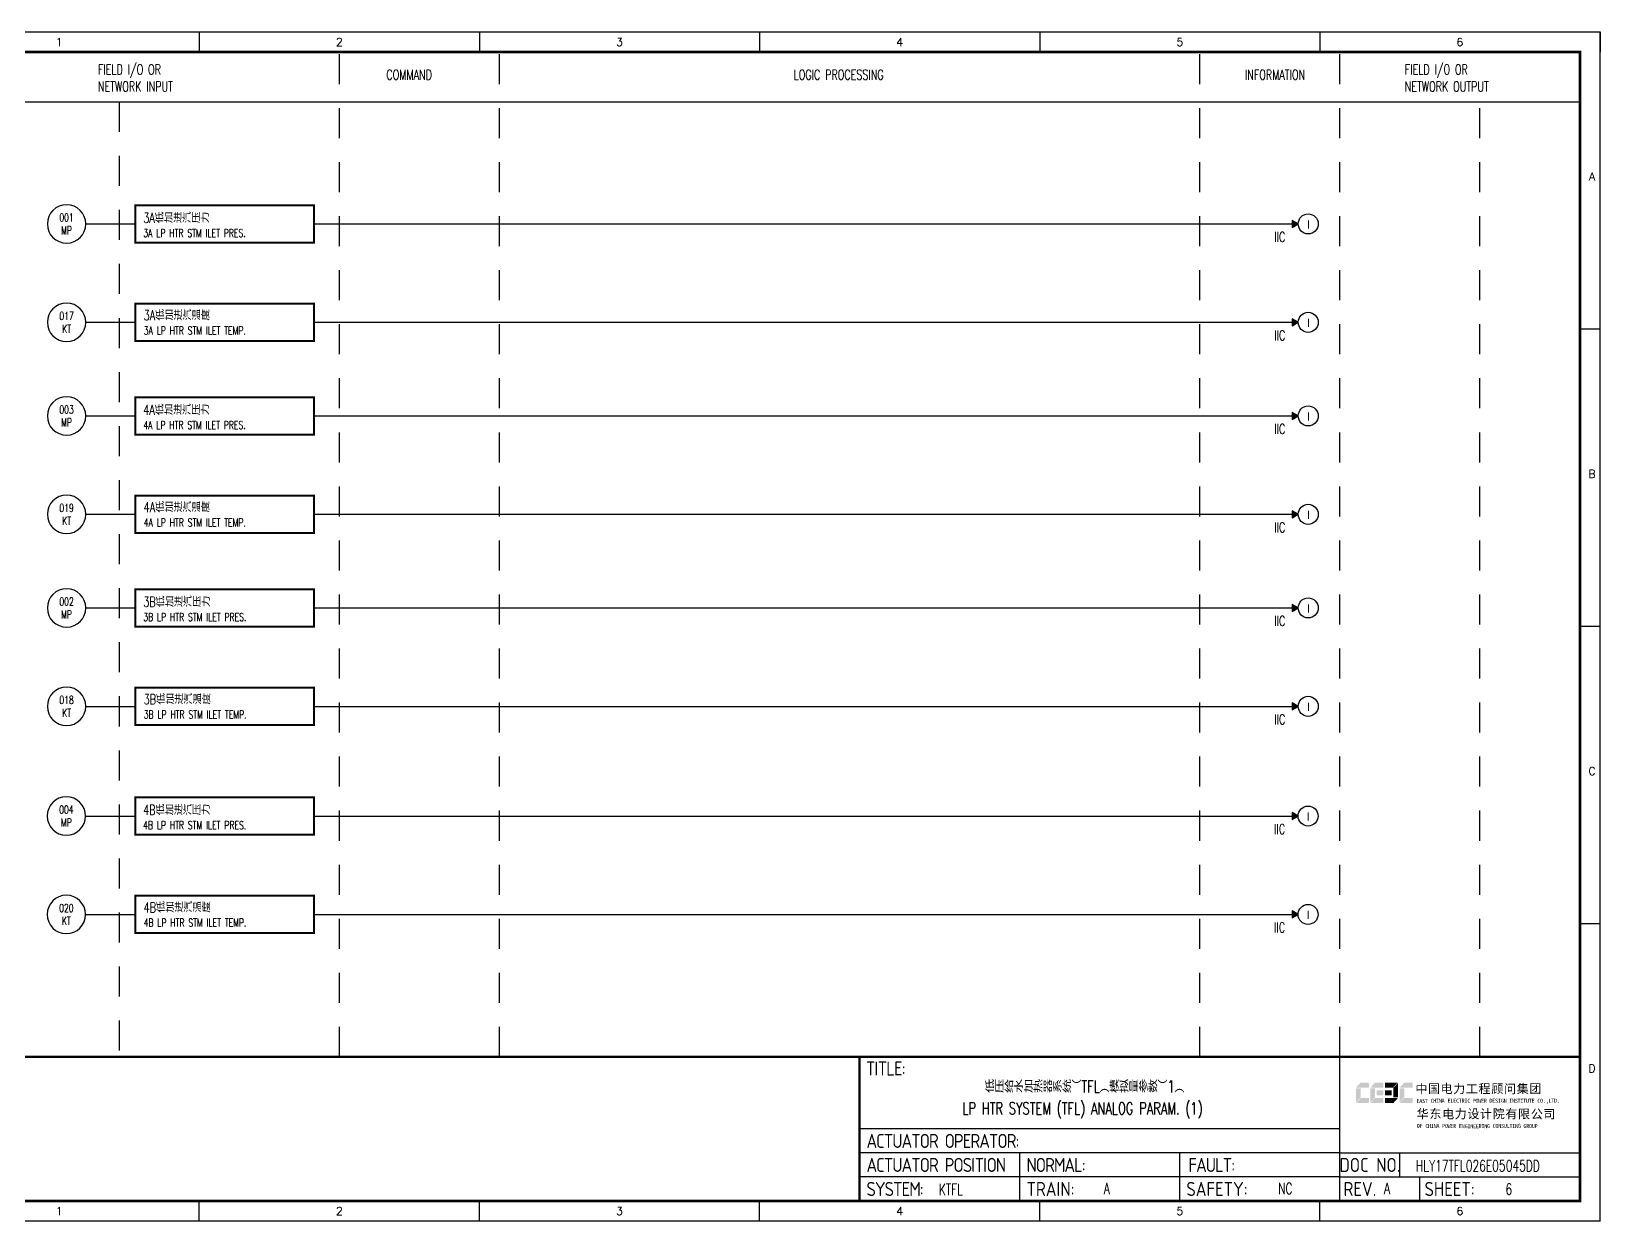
# Model space of a CAD drawing. Header units: millimetres. Extents: x 6586 to 9951, y 1074 to 5865.
# Drawn here: x 6811.3 to 7203.4, y 2628.8 to 2926.1 of the extents above; entities that cross this region are included whole.
import ezdxf
from ezdxf.enums import TextEntityAlignment as Align

# ---------------------------------------------------------------- set-up
doc = ezdxf.new("R2010")
doc.units = ezdxf.units.MM
doc.linetypes.add('DASHED', pattern=[0.75, 0.5, -0.25])
doc.linetypes.add('JIS_02_0.7', pattern=[1.35, 0.75, -0.6])
for name, color, linetype in [('INSTRUMENT', 4, 'Continuous'), ('MLINE', 6, 'Continuous'), ('TITLE', 1, 'Continuous'), ('TK', 7, 'Continuous'), ('图框_外框线', 7, 'Continuous'), ('图框_标题栏文字', 6, 'Continuous')]:
    doc.layers.add(name, color=color, linetype=linetype)
doc.styles.add('ecepdi', font='simhei.ttf', dxfattribs={"width": 0.9})
doc.styles.get("Standard").update_dxf_attribs({"font": 'romans.shx', "width": 0.7, "bigfont": '@0hztxta.shx'})
doc.styles.add('工程字', font='gbenor.shx', dxfattribs={"bigfont": 'gbcbig.shx'})

# ---------------------------------------------------------------- blocks, each defined once
blk = doc.blocks.new('INS00')
at = {"layer": 'INSTRUMENT', "color": 0}
blk.add_lwpolyline([(6, 0, 1), (-6, 0, 1)], format="xyb", close=True, dxfattribs=at)
at = {"layer": 'INSTRUMENT', "flags": 1}
for tag, p in [('INSNAM', (0, 9)), ('INSDGN', (0, -9)), ('INSTYP', (0, -12)), ('INSMAN', (0, -18)), ('INSSUP', (0, -15)), ('INSREM', (0, -21))]:
    blk.add_attdef(tag, text='', height=3, dxfattribs=at).set_placement(p, align=Align.TOP_CENTER)
at = {"layer": 'INSTRUMENT', "width": 0.7}
for tag, p in [('INSHH', (6, 3.5)), ('INSL', (6, -3)), ('INSLL', (6, -6))]:
    blk.add_attdef(tag, p, '', height=2.5, dxfattribs=at)
for tag, p in [('INSIDE', (0, 2)), ('INSSYS', (0, -2))]:
    blk.add_attdef(tag, text='', height=2.5, dxfattribs=at).set_placement(p, align=Align.MIDDLE)
at = {"layer": 'INSTRUMENT', "linetype": 'DASHED', "width": 0.7}
blk.add_attdef('INSH', (6, 0.5), '', height=2.5, dxfattribs=at)
blk = doc.blocks.new('A$C1E0003F3')
h = blk.add_hatch(color=152)
edge = h.paths.add_edge_path()
edge.add_ellipse((5.15, 4.41), major_axis=(0, 0.211), ratio=0.769231, start_angle=-90, end_angle=0)
edge.add_line((5.15, 4.62), (3.22, 4.62))
edge.add_line((3.22, 4.62), (2.09, 3.35))
edge.add_line((2.09, 3.35), (5.32, 3.35))
edge.add_line((5.32, 3.35), (5.32, 4.41))
h.paths.add_polyline_path([(3.22, 3.23), (2.09, 3.23), (2.09, -0.36), (3.22, 0.91)])
edge = h.paths.add_edge_path()
edge.add_line((5.32, 0.81), (3.27, 0.81))
edge.add_line((3.27, 0.81), (2.13, -0.46))
edge.add_line((2.13, -0.46), (5.15, -0.46))
edge.add_ellipse((5.15, -0.25), major_axis=(0, 0.211), ratio=0.769231, start_angle=180, end_angle=270)
edge.add_line((5.32, -0.25), (5.32, 0.81))
h = blk.add_hatch(color=152)
edge = h.paths.add_edge_path()
edge.add_ellipse((8.78, 4.41), major_axis=(0, 0.211), ratio=0.769231, start_angle=-90, end_angle=0)
edge.add_line((8.78, 4.62), (6.84, 4.62))
edge.add_line((6.84, 4.62), (5.71, 3.35))
edge.add_line((5.71, 3.35), (8.94, 3.35))
edge.add_line((8.94, 3.35), (8.94, 4.41))
h.paths.add_polyline_path([(6.84, 3.23), (5.71, 3.23), (5.71, -0.36), (6.84, 0.91)])
edge = h.paths.add_edge_path()
edge.add_ellipse((8.78, 2.49), major_axis=(0, 0.211), ratio=0.769231, start_angle=-90, end_angle=0)
edge.add_line((8.78, 2.7), (7.22, 2.7))
edge.add_line((7.22, 2.7), (7.22, 1.44))
edge.add_line((7.22, 1.44), (8.78, 1.44))
edge.add_ellipse((8.78, 1.65), major_axis=(0, 0.211), ratio=0.769231, start_angle=180, end_angle=270)
edge.add_line((8.94, 1.65), (8.94, 2.49))
edge = h.paths.add_edge_path()
edge.add_line((8.94, 0.81), (6.89, 0.81))
edge.add_line((6.89, 0.81), (5.75, -0.46))
edge.add_line((5.75, -0.46), (8.78, -0.46))
edge.add_ellipse((8.78, -0.25), major_axis=(0, 0.211), ratio=0.769231, start_angle=180, end_angle=270)
edge.add_line((8.94, -0.25), (8.94, 0.81))
h = blk.add_hatch(color=1)
edge = h.paths.add_edge_path()
edge.add_line((12.48, 4.62), (9.46, 4.62))
edge.add_ellipse((9.46, 4.41), major_axis=(0, 0.211), ratio=0.769231, start_angle=0, end_angle=90)
edge.add_line((9.3, 4.41), (9.3, 3.35))
edge.add_line((9.3, 3.35), (11.35, 3.35))
edge.add_line((11.35, 3.35), (12.48, 4.62))
h.paths.add_polyline_path([(12.57, 4.56), (11.38, 3.23), (11.38, 0.93), (12.57, 0.93)])
edge = h.paths.add_edge_path()
edge.add_line((11.03, 2.7), (9.46, 2.7))
edge.add_ellipse((9.46, 2.49), major_axis=(0, 0.211), ratio=0.769231, start_angle=0, end_angle=90)
edge.add_line((9.3, 2.49), (9.3, 1.65))
edge.add_ellipse((9.46, 1.65), major_axis=(0, 0.211), ratio=0.769231, start_angle=90, end_angle=180)
edge.add_line((9.46, 1.44), (11.03, 1.44))
edge.add_line((11.03, 1.44), (11.03, 2.7))
h = blk.add_hatch(color=152)
edge = h.paths.add_edge_path()
edge.add_ellipse((16.11, 4.41), major_axis=(0, 0.211), ratio=0.769231, start_angle=-90, end_angle=0)
edge.add_line((16.11, 4.62), (14.14, 4.62))
edge.add_line((14.14, 4.62), (13, 3.35))
edge.add_line((13, 3.35), (16.27, 3.35))
edge.add_line((16.27, 3.35), (16.27, 4.41))
h.paths.add_polyline_path([(14.14, 3.23), (13, 3.23), (13, -0.36), (14.14, 0.91)])
edge = h.paths.add_edge_path()
edge.add_line((16.27, 0.81), (14.18, 0.81))
edge.add_line((14.18, 0.81), (13.04, -0.46))
edge.add_line((13.04, -0.46), (16.03, -0.46))
edge.add_ellipse((16.03, -0.15), major_axis=(0, 0.316), ratio=0.769231, start_angle=180, end_angle=270)
edge.add_line((16.27, -0.15), (16.27, 0.81))
h = blk.add_hatch(color=1)
edge = h.paths.add_edge_path()
edge.add_line((12.58, 0.79), (9.3, 0.79))
edge.add_line((9.3, 0.79), (9.3, -0.27))
edge.add_ellipse((9.46, -0.27), major_axis=(0, 0.211), ratio=0.769231, start_angle=90, end_angle=180)
edge.add_line((9.46, -0.48), (11.43, -0.48))
edge.add_line((11.43, -0.48), (12.58, 0.79))
at = {"layer": 'TITLE', "color": 7, "style": 'ecepdi'}
for s, p in [('中', (16.92, 1.94)), ('国', (20.09, 2)), ('电', (23.25, 1.99)), ('力', (26.39, 1.96)), ('工', (29.53, 1.95)), ('程', (32.71, 1.98)), ('顾', (35.9, 1.98)), ('问', (39.09, 1.94)), ('集', (42.26, 1.98)), ('团', (45.42, 2.01)), ('华', (17.24, -4.31)), ('东', (20.45, -4.29)), ('电', (23.62, -4.35)), ('力', (26.75, -4.32)), ('设', (29.92, -4.3)), ('计', (33.05, -4.31)), ('院', (36.26, -4.29)), ('有', (39.41, -4.29)), ('限', (42.57, -4.32)), ('公', (45.78, -4.38)), ('司', (48.91, -4.35))]:
    blk.add_text(s, height=2.2, dxfattribs=at).set_placement(p)
at = {"layer": 'TITLE', "color": 7, "style": 'ecepdi', "width": 0.975}
for s, p in [('E', (17.58, 0.02)), ('A', (18.29, 0.03)), ('S', (19, 0.03)), ('T', (19.7, 0.03)), ('C', (21.1, 0.09)), ('H', (21.77, 0.09)), ('I', (22.46, 0.09)), ('N', (23.17, 0.1)), ('A', (23.86, 0.1)), ('E', (25.35, 0.09)), ('L', (26.05, 0.11)), ('E', (26.76, 0.1)), ('C', (27.46, 0.12)), ('T', (28.18, 0.11)), ('R', (28.87, 0.1)), ('I', (29.57, 0.11)), ('C', (30.28, 0.1)), ('P', (31.64, 0.09)), ('O', (32.32, 0.08)), ('W', (33.03, 0.08)), ('E', (33.72, 0.08)), ('R', (34.42, 0.09)), ('D', (35.81, 0.1)), ('E', (36.52, 0.1)), ('S', (37.2, 0.1)), ('I', (37.91, 0.09)), ('G', (38.68, 0.11)), ('N', (39.38, 0.09)), ('I', (40.72, 0.07)), ('N', (41.43, 0.08)), ('S', (42.14, 0.08)), ('T', (42.83, 0.08)), ('I', (43.52, 0.09)), ('T', (44.22, 0.07)), ('U', (44.93, 0.07)), ('T', (45.63, 0.08)), ('E', (46.34, 0.09)), ('C', (47.76, 0.11)), ('O', (48.48, 0.1)), ('L', (50.56, 0.1)), ('T', (51.27, 0.1)), ('D', (51.96, 0.1)), ('.', (49.23, 0.1)), (',', (49.87, 0.1)), ('.', (52.72, 0.11)), ('O', (17.67, -6.18)), ('OF', (18.01, -6.2)), ('F', (18.37, -6.2)), ('C', (19.8, -6.19)), ('H', (20.47, -6.19)), ('I', (21.15, -6.19)), ('N', (21.87, -6.18)), ('A', (22.56, -6.18)), ('P', (23.98, -6.2)), ('O', (24.66, -6.21)), ('W', (25.36, -6.21)), ('E', (26.06, -6.21)), ('R', (26.75, -6.2)), ('E', (28.19, -6.24)), ('N', (28.91, -6.27)), ('G', (29.62, -6.26)), ('I', (30.32, -6.27)), ('N', (31.02, -6.27)), ('E', (31.7, -6.28)), ('E', (32.41, -6.27)), ('R', (33.1, -6.24)), ('I', (33.81, -6.24)), ('N', (34.51, -6.26)), ('G', (35.2, -6.24)), ('C', (36.61, -6.19)), ('O', (37.3, -6.21)), ('N', (38, -6.2)), ('S', (38.71, -6.21)), ('U', (39.41, -6.18)), ('L', (40.11, -6.18)), ('T', (40.81, -6.19)), ('I', (41.51, -6.21)), ('N', (42.2, -6.21)), ('G', (42.91, -6.17)), ('G', (44.29, -6.2)), ('R', (45, -6.21)), ('O', (45.69, -6.22)), ('U', (46.39, -6.2)), ('P', (47.1, -6.23))]:
    blk.add_text(s, height=1, dxfattribs=at).set_placement(p, align=Align.MIDDLE_CENTER)
blk = doc.blocks.new('A$C57484896')
for p, q in [((70, 297), (70, 292)), ((140, 297), (140, 292)), ((210, 297), (210, 292)), ((280, 297), (280, 292)), ((350, 297), (350, 292)), ((420, 297), (420, 292)), ((0, 222.75), (25, 222.75)), ((420, 222.75), (415, 222.75)), ((0, 148.5), (25, 148.5)), ((420, 148.5), (415, 148.5)), ((0, 74.25), (25, 74.25)), ((420, 74.25), (415, 74.25)), ((70, 0), (70, 5)), ((140, 0), (140, 5)), ((210, 0), (210, 5)), ((280, 0), (280, 5)), ((350, 0), (350, 5))]:
    blk.add_line(p, q)
at = {"layer": 'MLINE', "linetype": 'JIS_02_0.7', "ltscale": 10}
for p, q in [((105, 41), (105, 292)), ((145, 41), (145, 292)), ((320, 41), (320, 292)), ((355, 41), (355, 292)), ((50, 279.56), (50, 41)), ((390, 41), (390, 279.56))]:
    blk.add_line(p, q, dxfattribs=at)
at = {"layer": 'MLINE'}
blk.add_line((25, 279.56), (415, 279.56), dxfattribs=at)
at = {"layer": '图框_外框线'}
for p, q in [((355, 5), (355, 41)), ((355, 23), (235, 23)), ((355, 17), (235, 17)), ((275, 11), (275, 17)), ((315, 11), (315, 17)), ((355, 17), (415, 17)), ((370, 11), (370, 17)), ((355, 11), (235, 11)), ((355, 11), (235, 11)), ((275, 5), (275, 11)), ((315, 5), (315, 11)), ((355, 11), (415, 11)), ((375, 5), (375, 11))]:
    blk.add_line(p, q, dxfattribs=at)
for points, const_width in [([(0, 0), (420, 0), (420, 297), (0, 297)], 0.3), ([(25, 5), (415, 5), (415, 292), (25, 292)], 0.6)]:
    blk.add_lwpolyline(points, close=True, dxfattribs=dict(at, const_width=const_width))
at = {"layer": '图框_外框线', "const_width": 0.6}
blk.add_lwpolyline([(235, 41), (25, 41)], dxfattribs=at)
at = {"layer": '图框_外框线'}
blk.add_lwpolyline([(415, 41, 0.6, 0.6, 0), (235, 41, 0.6, 0.6, 0), (235, 5, 0, 0, 0)], format="xyseb", dxfattribs=at)
blk.add_blockref('A$C1E0003F3', (356.94, 29.95))
at = {"layer": 'MLINE', "char_height": 2.5, "width": 31.8959, "attachment_point": 1}
for s, insert in [('FIELD I/O OR', (44.67, 288.89)), ('COMMAND', (116.74, 287.58)), ('LOGIC PROCESSING', (218.52, 287.58)), ('INFORMATION', (331.25, 287.58)), ('FIELD I/O OR', (371.22, 288.89)), ('NETWORK INPUT', (44.67, 284.64)), ('NETWORK OUTPUT', (371.22, 284.64))]:
    blk.add_mtext(s, dxfattribs=dict(at, insert=insert))
at = {"layer": 'TK', "color": 3}
for s, p in [('1', (35, 294.5)), ('2', (105, 294.5)), ('3', (175, 294.5)), ('4', (245, 294.5)), ('5', (315, 294.5)), ('6', (385, 294.5)), ('1', (35, 2.5)), ('2', (105, 2.5)), ('3', (175, 2.5)), ('4', (245, 2.5)), ('5', (315, 2.5)), ('6', (385, 2.5))]:
    blk.add_text(s, height=2, dxfattribs=at).set_placement(p, align=Align.MIDDLE)
for s, p in [('A', (20.5, 259.88)), ('A', (418, 259.88)), ('B', (20.5, 185.62)), ('B', (418, 185.62)), ('C', (20.5, 111.38)), ('C', (418, 111.38)), ('D', (20.5, 37.12)), ('D', (418, 37.12))]:
    blk.add_text(s, height=2, dxfattribs=at).set_placement(p, align=Align.CENTER)
at = {"layer": '图框_标题栏文字', "char_height": 3.5, "style": '工程字'}
for s, insert, width, attachment_point in [('{\\T0.9; TITLE:}', (234.86, 38.09), 14.2249, 4), ('{\\T0.9; ACTUATOR OPERATOR:}', (235, 20), 40, 4), ('{\\T0.9; ACTUATOR POSITION}', (235, 14), 45, 4), ('{\\T0.9; NORMAL:}', (275, 14), 18.2557, 4), ('{\\T0.9; FAULT:}', (315.44, 14), 15, 4), ('DOC NO.', (362.5, 14), 15, 5), ('{\\T0.9; SYSTEM:}', (235, 8), 17.9526, 4), ('{\\T0.9; }TRAIN: ', (275, 8), 17.6638, 4), ('SAFETY:', (324.3, 8), 22.3993, 5), ('REV.', (360, 8), 10, 5), ('SHEET:', (382.42, 8), 20, 5)]:
    blk.add_mtext(s, dxfattribs=dict(at, insert=insert, width=width, attachment_point=attachment_point))

msp = doc.modelspace()

# ---------------------------------------------------------------- hatches: boundary and pattern name
for points in [[(7127.81, 2877.97), (7126.31, 2878.84), (7126.31, 2877.1)], [(7127.81, 2853.39), (7126.31, 2854.26), (7126.31, 2852.52)], [(7127.81, 2830.01), (7126.31, 2830.88), (7126.31, 2829.15)], [(7127.81, 2805.43), (7126.31, 2806.3), (7126.31, 2804.57)], [(7127.81, 2782.05), (7126.31, 2782.92), (7126.31, 2781.19)], [(7127.81, 2757.47), (7126.31, 2758.34), (7126.31, 2756.61)], [(7127.78, 2730.07), (7126.28, 2730.93), (7126.28, 2729.2)], [(7127.78, 2705.49), (7126.28, 2706.35), (7126.28, 2704.62)]]:
    msp.add_hatch(color=256).paths.add_polyline_path(points)

# ---------------------------------------------------------------- linework, layer by layer
for p, q in [((6837.24, 2882.64), (6881.92, 2882.64)), ((6837.24, 2873.3), (6837.24, 2882.64)), ((6881.92, 2873.3), (6881.92, 2882.64)), ((6824.85, 2877.97), (6837.24, 2877.97)), ((6881.92, 2877.97), (7127.81, 2877.97)), ((6881.92, 2873.3), (6837.24, 2873.3)), ((6837.24, 2858.06), (6881.92, 2858.06)), ((6837.24, 2848.72), (6837.24, 2858.06)), ((6881.92, 2848.72), (6881.92, 2858.06)), ((6824.85, 2853.39), (6837.24, 2853.39)), ((6881.92, 2853.39), (7127.81, 2853.39)), ((6881.92, 2848.72), (6837.24, 2848.72)), ((6837.24, 2834.68), (6881.92, 2834.68)), ((6837.24, 2825.34), (6837.24, 2834.68)), ((6881.92, 2825.34), (6881.92, 2834.68)), ((6824.85, 2830.01), (6837.24, 2830.01)), ((6881.92, 2830.01), (7127.81, 2830.01)), ((6881.92, 2825.34), (6837.24, 2825.34)), ((6837.24, 2810.1), (6881.92, 2810.1)), ((6837.24, 2800.76), (6837.24, 2810.1)), ((6881.92, 2800.76), (6881.92, 2810.1)), ((6824.85, 2805.43), (6837.24, 2805.43)), ((6881.92, 2805.43), (7127.81, 2805.43)), ((6881.92, 2800.76), (6837.24, 2800.76)), ((6837.24, 2786.72), (6881.92, 2786.72)), ((6837.24, 2777.38), (6837.24, 2786.72)), ((6881.92, 2777.38), (6881.92, 2786.72)), ((6824.85, 2782.05), (6837.24, 2782.05)), ((6881.92, 2782.05), (7127.81, 2782.05)), ((6881.92, 2777.38), (6837.24, 2777.38)), ((6837.24, 2762.14), (6881.92, 2762.14)), ((6837.24, 2752.8), (6837.24, 2762.14)), ((6881.92, 2752.8), (6881.92, 2762.14)), ((6824.85, 2757.47), (6837.24, 2757.47)), ((6881.92, 2757.47), (7127.81, 2757.47)), ((6881.92, 2752.8), (6837.24, 2752.8)), ((6837.21, 2734.74), (6881.89, 2734.74)), ((6837.21, 2725.4), (6837.21, 2734.74)), ((6881.89, 2725.4), (6881.89, 2734.74)), ((6824.81, 2730.07), (6837.21, 2730.07)), ((6881.89, 2730.07), (7127.78, 2730.07)), ((6881.89, 2725.4), (6837.21, 2725.4)), ((6837.21, 2710.16), (6881.89, 2710.16)), ((6837.21, 2700.82), (6837.21, 2710.16)), ((6881.89, 2700.82), (6881.89, 2710.16)), ((6824.81, 2705.49), (6837.21, 2705.49)), ((6881.89, 2705.49), (7127.78, 2705.49)), ((6881.89, 2700.82), (6837.21, 2700.82))]:
    msp.add_line(p, q)
at = {"const_width": 0.5}
for points in [[(6837.24, 2882.64), (6881.92, 2882.64), (6881.92, 2873.3), (6837.24, 2873.3), (6837.24, 2882.64)], [(6837.24, 2858.06), (6881.92, 2858.06), (6881.92, 2848.72), (6837.24, 2848.72), (6837.24, 2858.06)], [(6837.24, 2834.68), (6881.92, 2834.68), (6881.92, 2825.34), (6837.24, 2825.34), (6837.24, 2834.68)], [(6837.24, 2810.1), (6881.92, 2810.1), (6881.92, 2800.76), (6837.24, 2800.76), (6837.24, 2810.1)], [(6837.24, 2786.72), (6881.92, 2786.72), (6881.92, 2777.38), (6837.24, 2777.38), (6837.24, 2786.72)], [(6837.24, 2762.14), (6881.92, 2762.14), (6881.92, 2752.8), (6837.24, 2752.8), (6837.24, 2762.14)], [(6837.21, 2734.74), (6881.89, 2734.74), (6881.89, 2725.4), (6837.21, 2725.4), (6837.21, 2734.74)], [(6837.21, 2710.16), (6881.89, 2710.16), (6881.89, 2700.82), (6837.21, 2700.82), (6837.21, 2710.16)]]:
    msp.add_lwpolyline(points, dxfattribs=at)
for points in [[(7127.81, 2877.97), (7126.31, 2878.84), (7126.31, 2877.1)], [(7127.81, 2853.39), (7126.31, 2854.26), (7126.31, 2852.52)], [(7127.81, 2830.01), (7126.31, 2830.88), (7126.31, 2829.15)], [(7127.81, 2805.43), (7126.31, 2806.3), (7126.31, 2804.57)], [(7127.81, 2782.05), (7126.31, 2782.92), (7126.31, 2781.19)], [(7127.81, 2757.47), (7126.31, 2758.34), (7126.31, 2756.61)], [(7127.78, 2730.07), (7126.28, 2730.93), (7126.28, 2729.2)], [(7127.78, 2705.49), (7126.28, 2706.35), (7126.28, 2704.62)]]:
    msp.add_lwpolyline(points, close=True)
for centre in [(7130.31, 2877.97), (7130.31, 2853.39), (7130.31, 2830.01), (7130.31, 2805.43), (7130.31, 2782.05), (7130.31, 2757.47), (7130.28, 2730.07), (7130.28, 2705.49)]:
    msp.add_circle(centre, 2.5)

# ---------------------------------------------------------------- block references
msp.add_blockref('A$C57484896', (6783.22, 2628.91))
at = {"layer": 'MLINE', "xscale": 0.8000000000001819, "yscale": 0.7999999999999545, "zscale": 0.8}
for p, values in [((6820.05, 2877.97), {'INSIDE': '001', 'INSSYS': 'MP'}), ((6820.05, 2853.39), {'INSIDE': '017', 'INSSYS': 'KT'}), ((6820.05, 2830.01), {'INSIDE': '003', 'INSSYS': 'MP'}), ((6820.05, 2805.43), {'INSIDE': '019', 'INSSYS': 'KT'}), ((6820.05, 2782.05), {'INSIDE': '002', 'INSSYS': 'MP'}), ((6820.05, 2757.47), {'INSIDE': '018', 'INSSYS': 'KT'}), ((6820.01, 2730.07), {'INSIDE': '004', 'INSSYS': 'MP'}), ((6820.01, 2705.49), {'INSIDE': '020', 'INSSYS': 'KT'})]:
    msp.add_blockref('INS00', p, dxfattribs=at).add_auto_attribs(values)

# ---------------------------------------------------------------- texts
at = {"width": 0.7}
for s, height, p in [('3A低加进汽压力', 2.5, (6839.24, 2878.23)), ('3A LP HTR STM ILET PRES.', 2, (6839.24, 2874.7)), ('3A低加进汽温度', 2.5, (6839.34, 2853.9)), ('3A LP HTR STM ILET TEMP.', 2, (6839.34, 2850.34)), ('4A低加进汽压力', 2.5, (6839.24, 2830.28)), ('4A LP HTR STM ILET PRES.', 2, (6839.24, 2826.74)), ('4A低加进汽温度', 2.5, (6839.34, 2805.95)), ('4A LP HTR STM ILET TEMP.', 2, (6839.34, 2802.38)), ('3B低加进汽压力', 2.5, (6839.24, 2782.32)), ('3B LP HTR STM ILET PRES.', 2, (6839.24, 2778.78)), ('3B低加进汽温度', 2.5, (6839.34, 2757.99)), ('3B LP HTR STM ILET TEMP.', 2, (6839.34, 2754.43)), ('4B低加进汽压力', 2.5, (6839.2, 2730.33)), ('4B LP HTR STM ILET PRES.', 2, (6839.2, 2726.79)), ('4B低加进汽温度', 2.5, (6839.31, 2706)), ('4B LP HTR STM ILET TEMP.', 2, (6839.31, 2702.44)), ('低压给水加热器系统（TFL）模拟量参数（1） ', 3, (7049.48, 2660.99)), ('LP HTR SYSTEM (TFL) ANALOG PARAM. (1)', 3, (7043.88, 2655.55))]:
    msp.add_text(s, height=height, dxfattribs=at).set_placement(p)
for p in [(7130.35, 2876.84), (7130.35, 2852.26), (7130.35, 2828.88), (7130.35, 2804.31), (7130.35, 2780.93), (7130.35, 2756.35), (7130.31, 2728.94), (7130.31, 2704.36)]:
    msp.add_text('I', height=2, dxfattribs=at).set_placement(p, align=Align.CENTER)
at = {"attachment_point": 1}
for s, insert, char_height, width in [('IIC', (7121.81, 2875.97), 2.5, 4.5039), ('IIC', (7121.81, 2851.39), 2.5, 4.5039), ('IIC', (7121.81, 2828.01), 2.5, 4.5039), ('IIC', (7121.81, 2803.43), 2.5, 4.5039), ('IIC', (7121.81, 2780.05), 2.5, 4.5039), ('IIC', (7121.81, 2755.47), 2.5, 4.5039), ('IIC', (7121.77, 2728.07), 2.5, 4.5039), ('IIC', (7121.77, 2703.49), 2.5, 4.5039), ('KTFL', (7037.99, 2638.16), 2.8, 8.5983), ('A', (7079.21, 2638.45), 2.8, 8.5983), ('NC', (7122.79, 2638.45), 2.8, 8.5983), ('A', (7149.24, 2638.45), 2.8, 8.5983)]:
    msp.add_mtext(s, dxfattribs=dict(at, insert=insert, char_height=char_height, width=width))
at = {"width": 0.7}
for tag, p, s in [('HLY17TFL026E05045DD', (7157.22, 2641.31), ''), ('6', (7179.61, 2635.45), '1')]:
    msp.add_attdef(tag, p, s, height=2.8, dxfattribs=at)

doc.saveas('drawing.dxf')
